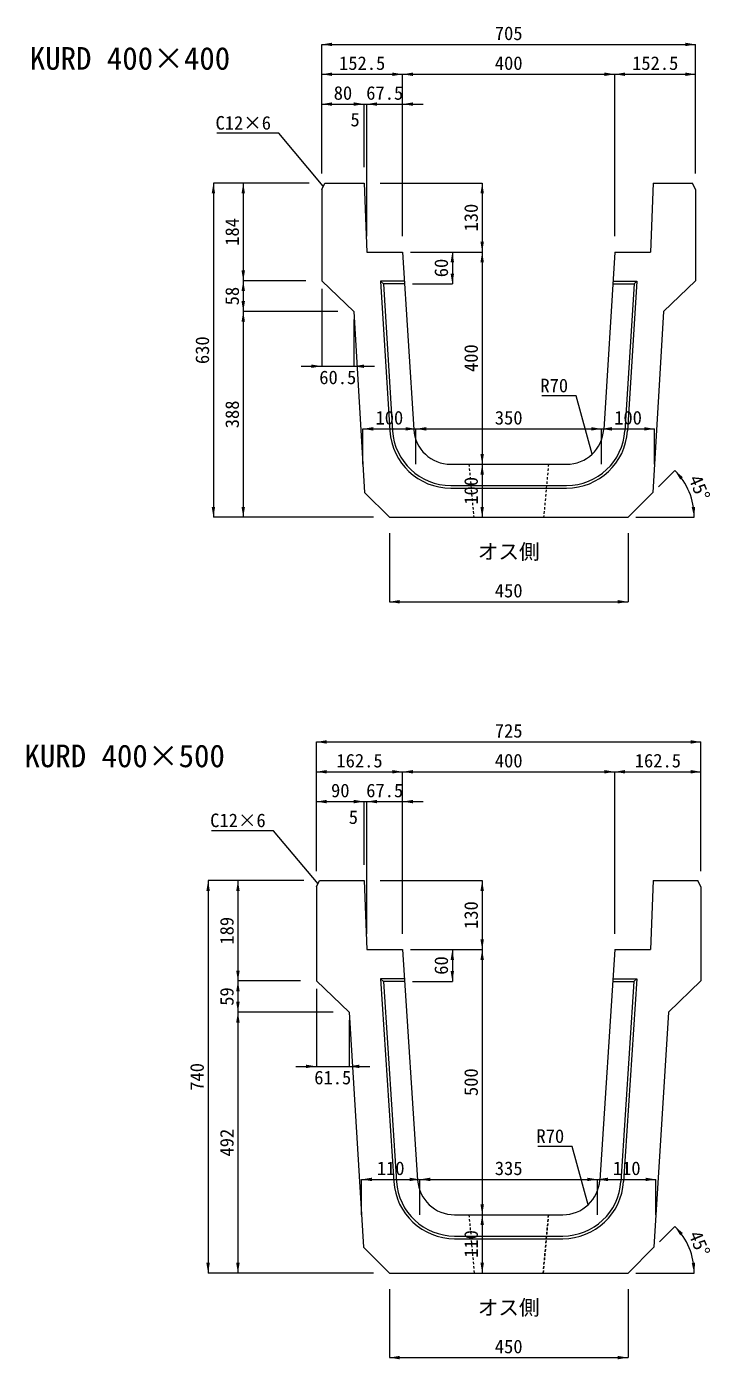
# Model space of a CAD drawing. Units: millimetres at full size, sheet at 1:20; some dimension numbers follow another scale. Extents: x 427 to 11009, y -9956 to -359.
# Drawn here: x 6366 to 7655, y -9956 to -7444 of the extents above; entities that cross this region are included whole.
import ezdxf
from ezdxf.enums import TextEntityAlignment as Align

# ---------------------------------------------------------------- set-up
doc = ezdxf.new("R2010")
doc.units = ezdxf.units.MM
doc.header["$LTSCALE"] = 20
doc.linetypes.add('USER1', pattern=[0.405, 0.225, -0.18])
doc.layers.add('0_2', color=7, linetype='Continuous')
for name, color, linetype, lineweight in [('寸法線', 7, 'Continuous', 9), ('本体', 2, 'Continuous', 13), ('補助線', 8, 'USER1', 9)]:
    doc.layers.add(name, color=color, linetype=linetype, lineweight=lineweight)
doc.styles.add('ＭＳ ゴシック', font='')
doc.styles.get('ＭＳ ゴシック').set_extended_font_data('MS Gothic')

# ---------------------------------------------------------------- blocks, each defined once
blk = doc.blocks.new('filled_arrow')
at = {"color": 0, "linetype": 'Continuous', "lineweight": -2}
blk.add_solid([(7.5, 1.25), (0, 0), (7.5, -1.25)], dxfattribs=at)

msp = doc.modelspace()

# ---------------------------------------------------------------- linework, layer by layer
at = {"layer": '寸法線'}
for p, q in [((6922.66, -7477.38), (7627.66, -7477.38)), ((6922.66, -7720.86), (6922.66, -7477.38)), ((7627.66, -7720.86), (7627.66, -7477.38)), ((6922.66, -7533.63), (7075.16, -7533.63)), ((6922.66, -7720.86), (6922.66, -7533.63)), ((7075.16, -7838.86), (7075.16, -7533.63)), ((7075.16, -7533.63), (7475.16, -7533.63)), ((7075.16, -7838.86), (7075.16, -7533.63)), ((7475.16, -7838.86), (7475.16, -7533.63)), ((7475.16, -7533.63), (7627.66, -7533.63)), ((7475.16, -7838.86), (7475.16, -7533.63)), ((7627.66, -7720.86), (7627.66, -7533.63)), ((6922.66, -7589.88), (7002.66, -7589.88)), ((6922.66, -7720.86), (6922.66, -7589.88)), ((6963.66, -7589.88), (7046.66, -7589.88)), ((6988.16, -7589.88), (7114.16, -7589.88)), ((7002.66, -7708.86), (7002.66, -7589.88)), ((7002.66, -7708.86), (7002.66, -7589.88)), ((7007.66, -7838.86), (7007.66, -7589.88)), ((7007.66, -7838.86), (7007.66, -7589.88)), ((7075.16, -7838.86), (7075.16, -7589.88)), ((6718.43, -7738.86), (6718.43, -8368.86)), ((6898.66, -7738.86), (6718.43, -7738.86)), ((6774.68, -7738.86), (6774.68, -7922.86)), ((6898.66, -7738.86), (6774.68, -7738.86)), ((7032.66, -7738.86), (7225.16, -7738.86)), ((7225.16, -7738.86), (7225.16, -7868.86)), ((7090.16, -7868.86), (7168.91, -7868.86)), ((7105.16, -7868.86), (7225.16, -7868.86)), ((7105.16, -7868.86), (7225.16, -7868.86)), ((7168.91, -7868.86), (7168.91, -7928.86)), ((7225.16, -7868.86), (7225.16, -8268.86)), ((6892.66, -7922.86), (6774.68, -7922.86)), ((6774.68, -7922.86), (6774.68, -7980.86)), ((6892.66, -7922.86), (6774.68, -7922.86)), ((6922.66, -7937.86), (6922.66, -8084.07)), ((7093.91, -7928.86), (7168.91, -7928.86)), ((6953.16, -7980.86), (6774.68, -7980.86)), ((6774.68, -7980.86), (6774.68, -8368.86)), ((6953.16, -7980.86), (6774.68, -7980.86)), ((6983.16, -7995.86), (6983.16, -8084.07)), ((6883.66, -8084.07), (7022.16, -8084.07)), ((7000.16, -8202.14), (7100.16, -8202.14)), ((7000.16, -8268.86), (7000.16, -8202.14)), ((7100.16, -8268.86), (7100.16, -8202.14)), ((7100.16, -8202.14), (7450.16, -8202.14)), ((7100.16, -8268.86), (7100.16, -8202.14)), ((7450.16, -8268.86), (7450.16, -8202.14)), ((7450.16, -8202.14), (7550.16, -8202.14)), ((7450.16, -8268.86), (7450.16, -8202.14)), ((7550.16, -8268.86), (7550.16, -8202.14)), ((7195.92, -8268.86), (7225.16, -8268.86)), ((7195.92, -8268.86), (7225.16, -8268.86)), ((7225.16, -8268.86), (7225.16, -8368.86)), ((7557.63, -8311.39), (7588.41, -8280.61)), ((7020.16, -8368.86), (6718.43, -8368.86)), ((7020.16, -8368.86), (6774.68, -8368.86)), ((7080.16, -8368.86), (7225.16, -8368.86)), ((7515.16, -8368.86), (7624.97, -8368.86)), ((7050.16, -8398.86), (7050.16, -8528.12)), ((7500.16, -8398.86), (7500.16, -8528.12)), ((7050.16, -8528.12), (7500.16, -8528.12)), ((6912.66, -8792.38), (7637.66, -8792.38)), ((6912.66, -9035.86), (6912.66, -8792.38)), ((7637.66, -9035.86), (7637.66, -8792.38)), ((6912.66, -8848.63), (7075.16, -8848.63)), ((6912.66, -9035.86), (6912.66, -8848.63)), ((7075.16, -9153.86), (7075.16, -8848.63)), ((7075.16, -8848.63), (7475.16, -8848.63)), ((7075.16, -9153.86), (7075.16, -8848.63)), ((7475.16, -9153.86), (7475.16, -8848.63)), ((7475.16, -8848.63), (7637.66, -8848.63)), ((7475.16, -9153.86), (7475.16, -8848.63)), ((7637.66, -9035.86), (7637.66, -8848.63)), ((6912.66, -8904.88), (7002.66, -8904.88)), ((6912.66, -9035.86), (6912.66, -8904.88)), ((6963.66, -8904.88), (7046.66, -8904.88)), ((6988.16, -8904.88), (7114.16, -8904.88)), ((7002.66, -9023.86), (7002.66, -8904.88)), ((7002.66, -9023.86), (7002.66, -8904.88)), ((7007.66, -9153.86), (7007.66, -8904.88)), ((7007.66, -9153.86), (7007.66, -8904.88)), ((7075.16, -9153.86), (7075.16, -8904.88)), ((6708.43, -9053.86), (6708.43, -9793.86)), ((6888.66, -9053.86), (6708.43, -9053.86)), ((6764.68, -9053.86), (6764.68, -9242.86)), ((6888.66, -9053.86), (6764.68, -9053.86)), ((7032.66, -9053.86), (7225.16, -9053.86)), ((7225.16, -9053.86), (7225.16, -9183.86)), ((7090.16, -9183.86), (7168.91, -9183.86)), ((7105.16, -9183.86), (7225.16, -9183.86)), ((7105.16, -9183.86), (7225.16, -9183.86)), ((7168.91, -9183.86), (7168.91, -9243.86)), ((7225.16, -9183.86), (7225.16, -9683.86)), ((6882.66, -9242.86), (6764.68, -9242.86)), ((6764.68, -9242.86), (6764.68, -9301.86)), ((6882.66, -9242.86), (6764.68, -9242.86)), ((7094.06, -9243.86), (7168.91, -9243.86)), ((6912.66, -9257.86), (6912.66, -9404.07)), ((6944.16, -9301.86), (6764.68, -9301.86)), ((6764.68, -9301.86), (6764.68, -9793.86)), ((6944.16, -9301.86), (6764.68, -9301.86)), ((6974.16, -9316.86), (6974.16, -9404.07)), ((6873.66, -9404.07), (7013.16, -9404.07)), ((6997.66, -9617.14), (7107.66, -9617.14)), ((6997.66, -9683.86), (6997.66, -9617.14)), ((7107.66, -9683.86), (7107.66, -9617.14)), ((7107.66, -9617.14), (7442.66, -9617.14)), ((7107.66, -9683.86), (7107.66, -9617.14)), ((7442.66, -9683.86), (7442.66, -9617.14)), ((7442.66, -9617.14), (7552.66, -9617.14)), ((7442.66, -9683.86), (7442.66, -9617.14)), ((7552.66, -9683.86), (7552.66, -9617.14)), ((7203.26, -9683.86), (7225.16, -9683.86)), ((7203.26, -9683.86), (7225.16, -9683.86)), ((7225.16, -9683.86), (7225.16, -9793.86)), ((7559.5, -9734.52), (7588.41, -9705.61)), ((7020.16, -9793.86), (6708.43, -9793.86)), ((7020.16, -9793.86), (6764.68, -9793.86)), ((7080.16, -9793.86), (7225.16, -9793.86)), ((7515.16, -9793.86), (7624.97, -9793.86)), ((7050.16, -9823.86), (7050.16, -9953.12)), ((7500.16, -9823.86), (7500.16, -9953.12)), ((7050.16, -9953.12), (7500.16, -9953.12))]:
    msp.add_line(p, q, dxfattribs=at)
for points in [[(6925.66, -7744.86), (6842.01, -7644.81), (6725.04, -7644.81)], [(7432.33, -8249.88), (7402.19, -8140.01), (7337.57, -8140.01)], [(6915.66, -9059.86), (6832.01, -8959.81), (6715.04, -8959.81)], [(7424.93, -9664.94), (7394.79, -9555.07), (7330.17, -9555.07)]]:
    msp.add_lwpolyline(points, dxfattribs=at)
for centre in [(7500.16, -8368.86), (7500.16, -9793.86)]:
    msp.add_arc(centre, 124.8, 0, 45, dxfattribs=at)
at = {"layer": '本体'}
for p, q in [((6922.66, -7750.86), (6928.66, -7738.86)), ((6922.66, -7750.86), (6922.66, -7922.86)), ((6928.66, -7738.86), (7002.66, -7738.86)), ((7002.66, -7738.86), (7007.66, -7868.86)), ((7547.66, -7738.86), (7542.66, -7868.86)), ((7547.66, -7738.86), (7621.66, -7738.86)), ((7627.66, -7750.86), (7621.66, -7738.86)), ((7627.66, -7750.86), (7627.66, -7922.86)), ((7007.66, -7868.86), (7075.16, -7868.86)), ((7075.16, -7868.86), (7096.06, -8203.23)), ((7475.16, -7868.86), (7454.26, -8203.23)), ((7475.16, -7868.86), (7542.66, -7868.86)), ((6922.66, -7922.86), (6983.16, -7980.86)), ((7627.66, -7922.86), (7567.16, -7980.86)), ((6983.16, -7980.86), (7003.3, -8322)), ((7567.16, -7980.86), (7547.03, -8322)), ((7165.92, -8268.86), (7384.4, -8268.86)), ((7050.16, -8368.86), (7003.3, -8322)), ((7500.16, -8368.86), (7547.03, -8322)), ((7050.16, -8368.86), (7500.16, -8368.86)), ((6912.66, -9065.86), (6918.66, -9053.86)), ((6912.66, -9065.86), (6912.66, -9242.86)), ((6918.66, -9053.86), (7002.66, -9053.86)), ((7002.66, -9053.86), (7007.66, -9183.86)), ((7547.66, -9053.86), (7542.66, -9183.86)), ((7547.66, -9053.86), (7631.66, -9053.86)), ((7637.66, -9065.86), (7631.66, -9053.86)), ((7637.66, -9065.86), (7637.66, -9242.86)), ((7007.66, -9183.86), (7075.16, -9183.86)), ((7075.16, -9183.86), (7103.41, -9618.4)), ((7475.16, -9183.86), (7446.92, -9618.4)), ((7475.16, -9183.86), (7542.66, -9183.86)), ((6912.66, -9242.86), (6974.16, -9301.86)), ((7637.66, -9242.86), (7576.16, -9301.86)), ((6974.16, -9301.86), (7001.43, -9745.13)), ((7576.16, -9301.86), (7548.89, -9745.13)), ((7173.26, -9683.86), (7377.07, -9683.86)), ((7050.16, -9793.86), (7001.43, -9745.13)), ((7500.16, -9793.86), (7548.89, -9745.13)), ((7050.16, -9793.86), (7500.16, -9793.86))]:
    msp.add_line(p, q, dxfattribs=at)
at = {"layer": '本体', "color": 4, "lineweight": 5}
for p, q in [((7033.51, -7923.86), (7051.15, -8206.03)), ((7078.6, -7923.86), (7033.51, -7923.86)), ((7033.51, -7923.86), (7038.83, -7928.86)), ((7038.83, -7928.86), (7056.14, -8205.72)), ((7078.91, -7928.86), (7038.83, -7928.86)), ((7471.41, -7928.86), (7511.49, -7928.86)), ((7471.73, -7923.86), (7516.81, -7923.86)), ((7511.49, -7928.86), (7494.19, -8205.72)), ((7516.81, -7923.86), (7499.18, -8206.03)), ((7511.49, -7928.86), (7516.81, -7923.86)), ((7165.92, -8308.86), (7384.4, -8308.86)), ((7165.92, -8313.86), (7384.4, -8313.86)), ((7033.64, -9238.86), (7058.5, -9621.32)), ((7078.74, -9238.86), (7033.64, -9238.86)), ((7038.98, -9243.86), (7033.64, -9238.86)), ((7038.98, -9243.86), (7063.49, -9621)), ((7079.06, -9243.86), (7038.98, -9243.86)), ((7471.26, -9243.86), (7511.35, -9243.86)), ((7471.59, -9238.86), (7516.68, -9238.86)), ((7511.35, -9243.86), (7486.83, -9621)), ((7516.68, -9238.86), (7491.82, -9621.32)), ((7511.35, -9243.86), (7516.68, -9238.86)), ((7173.26, -9723.86), (7377.07, -9723.86)), ((7173.26, -9728.86), (7377.07, -9728.86))]:
    msp.add_line(p, q, dxfattribs=at)
at = {"layer": '本体', "linetype": 'USER1', "lineweight": 9}
for p, q in [((7200.16, -8268.86), (7209.25, -8368.86)), ((7350.16, -8268.86), (7341.07, -8368.86)), ((7200.16, -9683.86), (7210.16, -9793.86)), ((7350.16, -9683.86), (7340.16, -9793.86))]:
    msp.add_line(p, q, dxfattribs=at)
at = {"layer": '本体', "color": 4, "lineweight": 5}
for centre, radius, start, end in [((7165.92, -8198.86), 115, 183.57633, 270), ((7165.92, -8198.86), 110, 183.57633, 270), ((7384.4, -8198.86), 110, 270, 356.42367), ((7384.4, -8198.86), 115, 270, 356.42367), ((7173.26, -9613.86), 115, 183.71899, 270), ((7173.26, -9613.86), 110, 183.71899, 270), ((7377.07, -9613.86), 110, 270, 356.28101), ((7377.07, -9613.86), 115, 270, 356.28101)]:
    msp.add_arc(centre, radius, start, end, dxfattribs=at)
at = {"layer": '本体'}
for centre, start, end in [((7165.92, -8198.86), 183.57633, 270), ((7384.4, -8198.86), 270, 356.42367), ((7173.26, -9613.86), 183.71899, 270), ((7377.07, -9613.86), 270, 356.28101)]:
    msp.add_arc(centre, 70, start, end, dxfattribs=at)
at = {"layer": '補助線'}
for p, q in [((7200.16, -9683.86), (7210.16, -9793.86)), ((7340.16, -9793.86), (7350.16, -9683.86))]:
    msp.add_line(p, q, dxfattribs=at)

# ---------------------------------------------------------------- block references
at = {"layer": '寸法線', "xscale": 2.6, "yscale": 2.6}
for p in [(6922.66, -7477.38), (6922.66, -7533.63), (7075.16, -7533.63), (7475.16, -7533.63), (6922.66, -7589.88), (7007.66, -7589.88), (7075.16, -7589.88), (6983.16, -8084.07), (7000.16, -8202.14), (7100.16, -8202.14), (7450.16, -8202.14), (7050.16, -8528.12), (6912.66, -8792.38), (6912.66, -8848.63), (7075.16, -8848.63), (7475.16, -8848.63), (6912.66, -8904.88), (7007.66, -8904.88), (7075.16, -8904.88), (6974.16, -9404.07), (6997.66, -9617.14), (7107.66, -9617.14), (7442.66, -9617.14), (7050.16, -9953.12)]:
    msp.add_blockref('filled_arrow', p, dxfattribs=at)
at = {"layer": '寸法線'}
for p, xscale, yscale, rotation in [((7627.66, -7477.38), 2.6, 2.6, 180), ((7075.16, -7533.63), 2.6, 2.6, 180), ((7475.16, -7533.63), 2.6, 2.6, 180), ((7627.66, -7533.63), 2.6, 2.6, 180), ((7002.66, -7589.88), 2.6, 2.6, 180), ((7002.66, -7589.88), 2.6, 2.6, 180), ((6718.43, -7738.86), 2.6, 2.6, 270), ((6774.68, -7738.86), 2.6, 2.6, 270), ((6925.66, -7744.86), 0.173, 0.173, 129.9), ((7225.16, -7738.86), 2.6, 2.6, 270), ((7225.16, -7868.86), 2.6, 2.6, 90), ((7168.91, -7868.86), 2.6, 2.6, 270), ((7225.16, -7868.86), 2.6, 2.6, 270), ((6774.68, -7922.86), 2.6, 2.6, 90), ((7168.91, -7928.86), 2.6, 2.6, 90), ((6774.68, -7922.86), 2.6, 2.6, 270), ((6774.68, -7980.86), 2.6, 2.6, 90), ((6774.68, -7980.86), 2.6, 2.6, 270), ((6922.66, -8084.07), 2.6, 2.6, 180), ((7100.16, -8202.14), 2.6, 2.6, 180), ((7450.16, -8202.14), 2.6, 2.6, 180), ((7550.16, -8202.14), 2.6, 2.6, 180), ((7225.16, -8268.86), 2.6, 2.6, 90), ((7432.33, -8249.88), 0.173, 0.173, 105.3), ((7225.16, -8268.86), 2.6, 2.6, 270), ((7588.41, -8280.61), 2.6, 2.6, 310.5), ((6718.43, -8368.86), 2.6, 2.6, 90), ((6774.68, -8368.86), 2.6, 2.6, 90), ((7225.16, -8368.86), 2.6, 2.6, 90), ((7624.97, -8368.86), 2.6, 2.6, 94.5), ((7500.16, -8528.12), 2.6, 2.6, 180), ((7637.66, -8792.38), 2.6, 2.6, 180), ((7075.16, -8848.63), 2.6, 2.6, 180), ((7475.16, -8848.63), 2.6, 2.6, 180), ((7637.66, -8848.63), 2.6, 2.6, 180), ((7002.66, -8904.88), 2.6, 2.6, 180), ((7002.66, -8904.88), 2.6, 2.6, 180), ((6708.43, -9053.86), 2.6, 2.6, 270), ((6764.68, -9053.86), 2.6, 2.6, 270), ((6915.66, -9059.86), 0.173, 0.173, 129.9), ((7225.16, -9053.86), 2.6, 2.6, 270), ((7225.16, -9183.86), 2.6, 2.6, 90), ((7168.91, -9183.86), 2.6, 2.6, 270), ((7225.16, -9183.86), 2.6, 2.6, 270), ((6764.68, -9242.86), 2.6, 2.6, 90), ((6764.68, -9242.86), 2.6, 2.6, 270), ((7168.91, -9243.86), 2.6, 2.6, 90), ((6764.68, -9301.86), 2.6, 2.6, 90), ((6764.68, -9301.86), 2.6, 2.6, 270), ((6912.66, -9404.07), 2.6, 2.6, 180), ((7107.66, -9617.14), 2.6, 2.6, 180), ((7442.66, -9617.14), 2.6, 2.6, 180), ((7552.66, -9617.14), 2.6, 2.6, 180), ((7225.16, -9683.86), 2.6, 2.6, 90), ((7424.93, -9664.94), 0.173, 0.173, 105.3), ((7225.16, -9683.86), 2.6, 2.6, 270), ((7588.41, -9705.61), 2.6, 2.6, 310.5), ((6708.43, -9793.86), 2.6, 2.6, 90), ((6764.68, -9793.86), 2.6, 2.6, 90), ((7225.16, -9793.86), 2.6, 2.6, 90), ((7624.97, -9793.86), 2.6, 2.6, 94.5), ((7500.16, -9953.12), 2.6, 2.6, 180)]:
    msp.add_blockref('filled_arrow', p, dxfattribs=dict(at, xscale=xscale, yscale=yscale, rotation=rotation))

# ---------------------------------------------------------------- texts
at = {"layer": '0_2', "style": 'ＭＳ ゴシック'}
for s, height, p in [('KURD 400×400', 42.72, (6561.15, -7503.72)), ('オス側', 28.48, (7275.16, -8433.65)), ('KURD 400×500', 42.72, (6551.15, -8818.72)), ('オス側', 28.48, (7275.16, -9858.65))]:
    msp.add_text(s, height=height, dxfattribs=at).set_placement(p, align=Align.MIDDLE_CENTER)
at = {"layer": '寸法線', "style": 'ＭＳ ゴシック'}
for s, p in [('705', (7275.16, -7456.38)), ('152.5', (6998.91, -7512.63)), ('400', (7275.16, -7512.63)), ('152.5', (7551.41, -7512.63)), ('80', (6962.66, -7568.88)), ('67.5', (7041.41, -7568.88)), ('5', (6985.53, -7619.12)), ('60.5', (6952.91, -8105.07)), ('100', (7050.16, -8181.14)), ('350', (7275.16, -8181.14)), ('100', (7500.16, -8181.14)), ('450', (7275.16, -8507.12)), ('725', (7275.16, -8771.38)), ('162.5', (6993.91, -8827.63)), ('400', (7275.16, -8827.63)), ('162.5', (7556.41, -8827.63)), ('90', (6957.66, -8883.88)), ('67.5', (7041.41, -8883.88)), ('5', (6982.35, -8934.12)), ('61.5', (6943.41, -9425.07)), ('110', (7052.66, -9596.14)), ('335', (7275.16, -9596.14)), ('110', (7497.66, -9596.14)), ('450', (7275.16, -9932.12))]:
    msp.add_text(s, height=25.63, dxfattribs=at).set_placement(p, align=Align.MIDDLE_CENTER)
for s, p in [('C12×6', (6827.01, -7612.41)), ('R70', (7387.19, -8107.61)), ('C12×6', (6817.01, -8927.41)), ('R70', (7379.79, -9522.67))]:
    msp.add_text(s, height=25.63, dxfattribs=at).set_placement(p, align=Align.TOP_RIGHT)
for s, rotation, p in [('130', 90, (7204.16, -7803.86)), ('184', 90, (6753.68, -7830.86)), ('60', 90, (7147.91, -7898.86)), ('58', 90, (6753.68, -7951.86)), ('630', 90, (6697.43, -8053.86)), ('400', 90, (7204.16, -8068.86)), ('388', 90, (6753.68, -8174.86)), ('100', 90, (7204.16, -8318.86)), ('45°', 292.5, (7634.87, -8313.06)), ('130', 90, (7204.16, -9118.86)), ('189', 90, (6743.68, -9148.36)), ('60', 90, (7147.91, -9213.86)), ('59', 90, (6743.68, -9272.36)), ('740', 90, (6687.43, -9423.86)), ('500', 90, (7204.16, -9433.86)), ('492', 90, (6743.68, -9547.86)), ('110', 90, (7204.16, -9738.86)), ('45°', 292.5, (7634.87, -9738.06))]:
    msp.add_text(s, height=25.63, rotation=rotation, dxfattribs=at).set_placement(p, align=Align.MIDDLE_CENTER)

doc.saveas('drawing.dxf')
